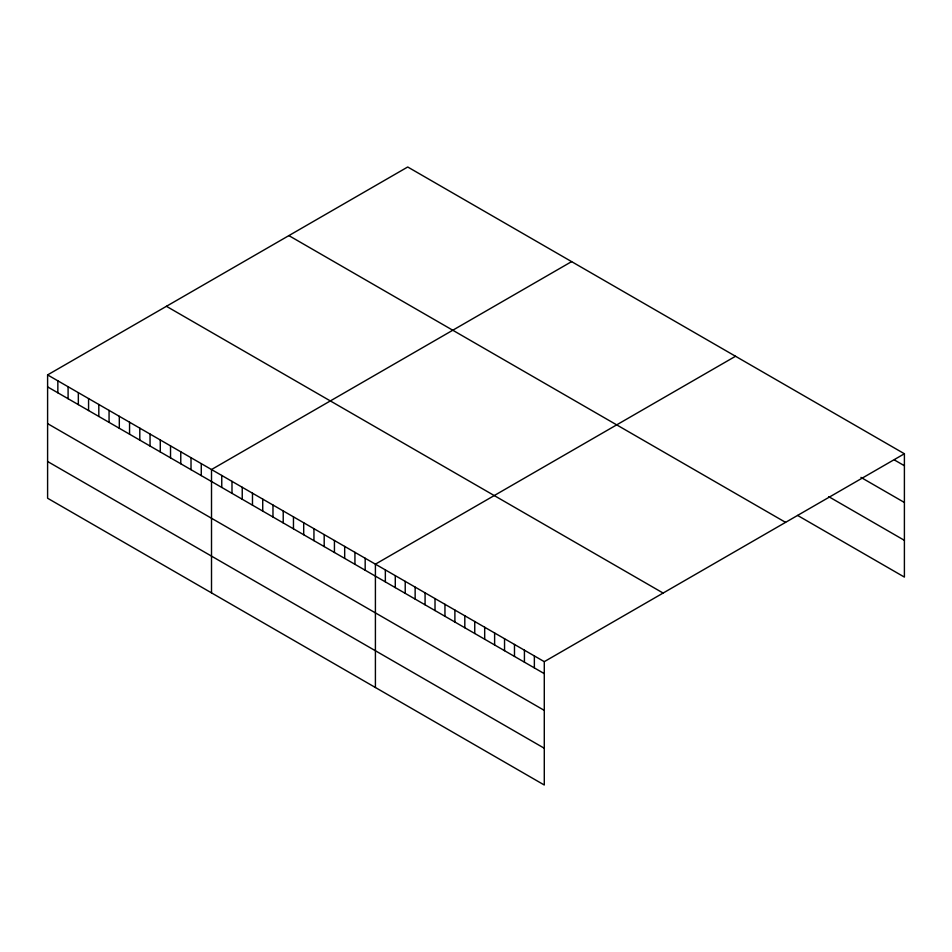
<?xml version="1.0" encoding="UTF-8"?>
<svg xmlns="http://www.w3.org/2000/svg" width="952" height="952" viewBox="0 0 952 952"><rect width="100%" height="100%" fill="white"/><g stroke="black" fill="none" stroke-linecap="round" stroke-linejoin="round"><path stroke-width="1.43" d="M47.6 374.909L544.282 661.664L544.282 785.007L47.6 498.241L47.6 374.909L407.718 166.993L904.4 453.759L904.4 577.09L797.609 515.437M571.616 261.621L211.511 469.538L211.511 592.87M735.527 356.262L375.409 564.167L375.409 687.511M544.282 661.664L904.4 453.759M894.463 459.995L904.4 465.73M860.941 477.392L904.4 502.477M828.656 496.611L904.4 540.343M288.873 235.608L785.567 522.362M166.433 306.294L663.127 593.06M47.6 386.881L544.282 673.635M47.6 423.628L544.282 710.382M47.6 461.494L544.282 748.248M534.358 655.928L534.358 667.899M524.421 650.192L524.421 662.164M514.485 644.456L514.485 656.428M504.548 638.721L504.548 650.692M494.623 632.985L494.623 644.956M484.687 627.249L484.687 639.22M474.75 621.513L474.75 633.485M464.814 615.789L464.814 627.761M454.889 610.053L454.889 622.025M444.953 604.318L444.953 616.289M435.016 598.582L435.016 610.553M425.08 592.846L425.08 604.817M415.143 587.11L415.143 599.082M405.219 581.375L405.219 593.346M395.282 575.639L395.282 587.61M385.346 569.903L385.346 581.874M365.175 558.253L365.175 570.224M354.929 552.338L354.929 564.31M344.683 546.424L344.683 558.396M334.438 540.51L334.438 552.481M324.192 534.596L324.192 546.567M313.946 528.681L313.946 540.653M303.7 522.767L303.7 534.738M293.466 516.853L293.466 528.824M283.22 510.938L283.22 522.91M272.974 505.024L272.974 516.995M262.728 499.11L262.728 511.081M252.482 493.195L252.482 505.167M242.236 487.281L242.236 499.253M231.99 481.367L231.99 493.338M221.756 475.453L221.756 487.424M201.265 463.624L201.265 475.595M191.019 457.71L191.019 469.681M180.773 451.795L180.773 463.767M170.527 445.881L170.527 457.852M160.281 439.967L160.281 451.938M150.047 434.052L150.047 446.024M139.801 428.138L139.801 440.11M129.555 422.224L129.555 434.195M119.309 416.31L119.309 428.281M109.064 410.395L109.064 422.367M98.818 404.481L98.818 416.452M88.572 398.567L88.572 410.538M78.338 392.652L78.338 404.624M68.092 386.738L68.092 398.709M57.846 380.824L57.846 392.795"/></g></svg>
